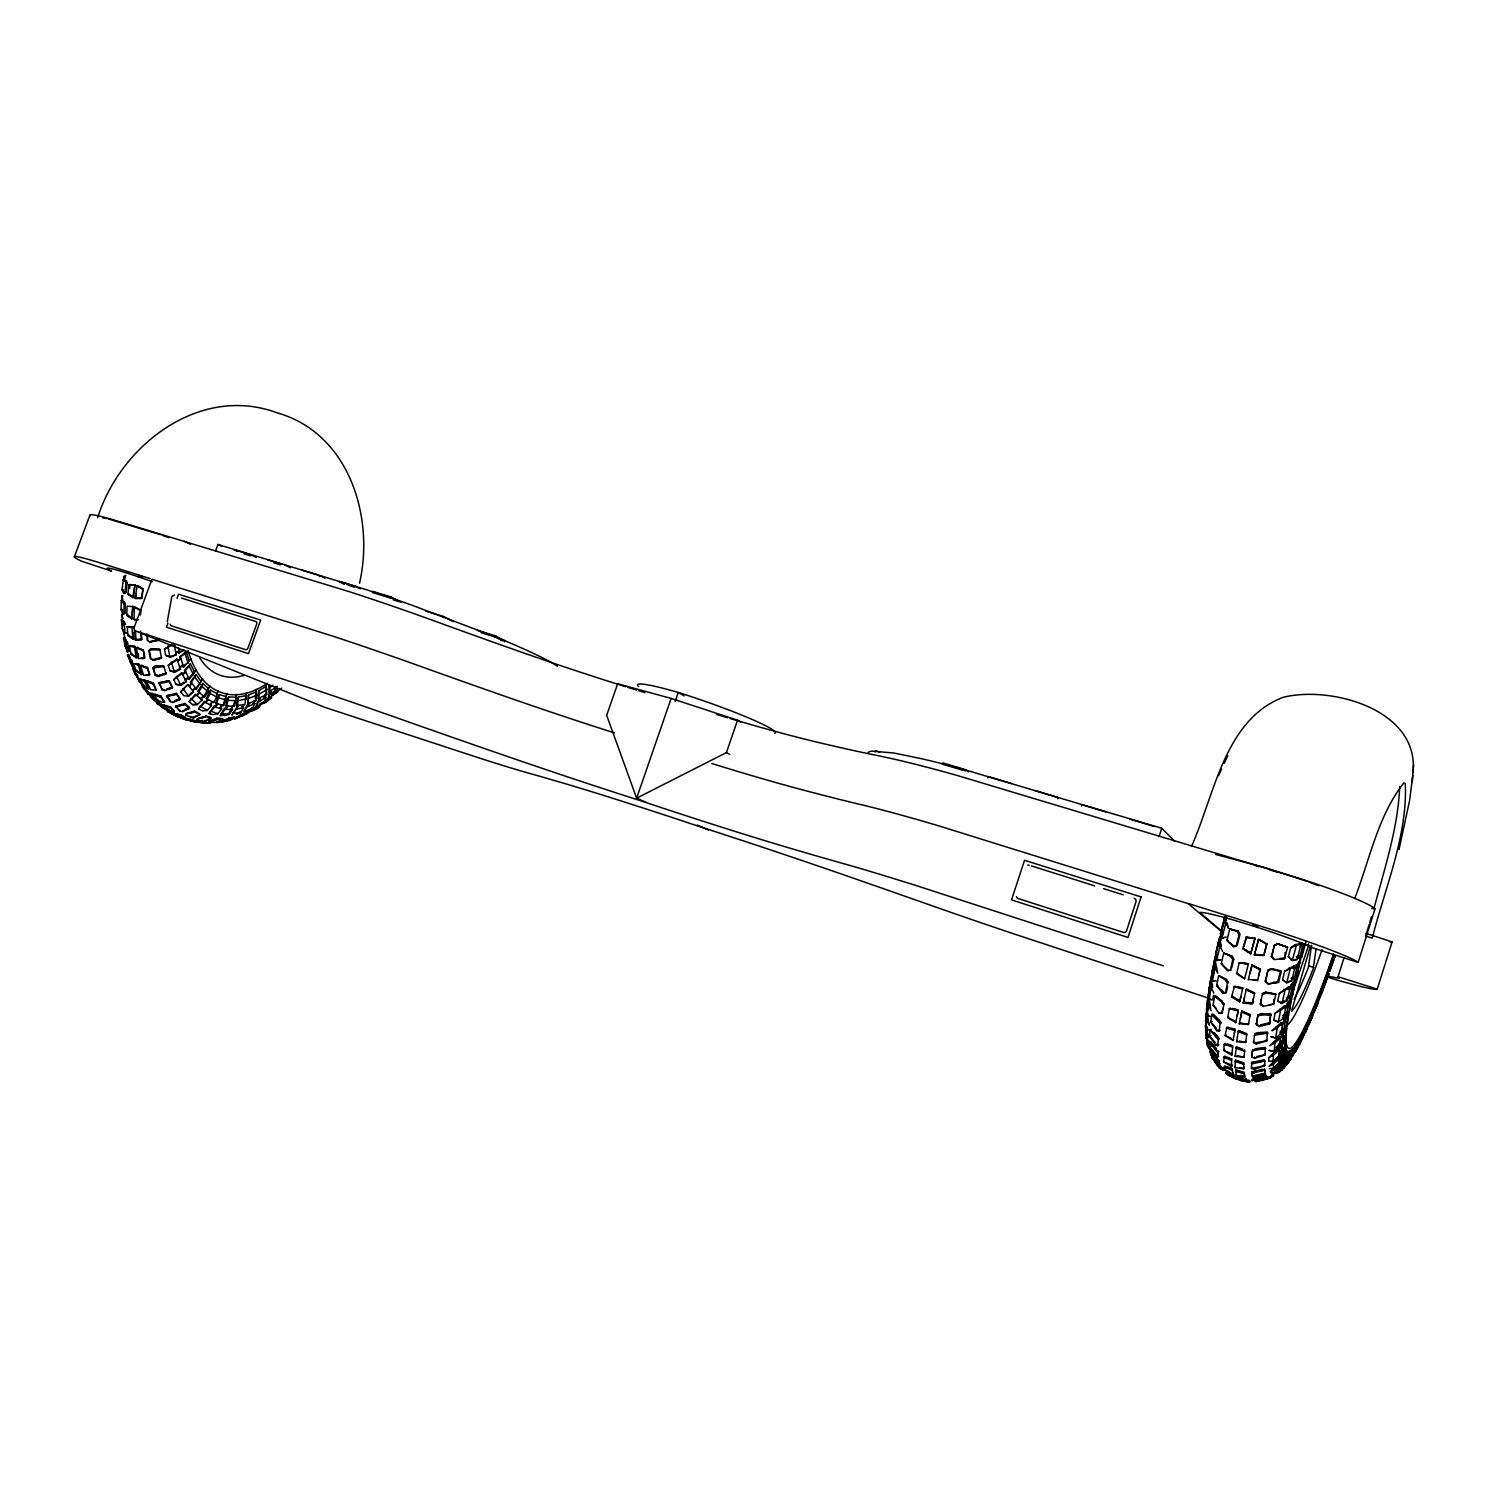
<?xml version="1.0" encoding="UTF-8"?>
<svg xmlns="http://www.w3.org/2000/svg" width="1488" height="1488" viewBox="0 0 1488 1488"><rect width="100%" height="100%" fill="white"/><g stroke="black" fill="none" stroke-linecap="round" stroke-linejoin="round"><path stroke-width="1.5" d="M1413.005 772.328C1419.496 709.571 1330.737 685.187 1282.916 697.388C1224.364 719.95 1214.431 795.355 1191.535 846.3M182.708 711.617L189.571 708.307L189.292 707.339L184.847 703.471L175.584 706.242L179.918 711.171L182.708 711.617L182.726 710.557M1251.613 1068.551L1251.52 1062.525L1264.13 1059.735L1264.837 1061L1264.744 1065.65L1254.533 1069.24L1251.613 1068.551L1251.501 1067.175L1254.533 1069.24L1254.217 1067.863L1264.744 1065.65L1264.056 1064.385M1251.985 1079.451L1251.966 1080.883L1253.9 1079.302M197.997 721.103L204.191 723.205L204.209 722.033L197.997 721.103L197.737 722.219L204.191 723.205L209.789 723.28L209.808 722.126M1253.38 998.82L1252.505 1003.675L1243.15 1003.079L1246.386 989.055L1254.644 992.849L1252.505 1003.675L1243.15 1003.079M121.774 599.906L121.867 595.832L123.095 595.963M122.537 600.334L121.272 600.315L124.285 601.673L125.271 603.923L125.085 613.13L122.834 614.06L123.95 613.298L124.136 604.072L121.272 600.315L121.105 609.503L122.834 614.06L124.043 613.949M131.762 618.915L132.86 606.286L131.762 618.915L126.871 615.362L127.057 606.118L132.023 606.602M138.198 619.678L134.032 619.659L134.311 607.327L141.044 610.061L140.393 615.065M1268.818 1057.559L1268.743 1061.167L1273.654 1061.279L1279.048 1055.829L1279.234 1049.561L1278.08 1048.631L1268.818 1057.559L1273.821 1055.048L1279.234 1049.561M216.597 703.675L219.257 694.654L226.269 696.589L226.176 699.974L223.609 705.572L215.723 703.229L219.257 694.654M1278.08 1048.631L1278.043 1049.747L1285.334 1035.369L1285.223 1045.729L1281.763 1052.146L1280.312 1051.663M1248.339 1080.548L1248.302 1081.999L1249.808 1081.925L1249.846 1080.474L1244.173 1079.711M255.285 698.449L256.215 689.242M1281.763 1052.146L1281.986 1045.878L1285.465 1039.442M1285.334 1035.369L1285.725 1051.904L1282.303 1058.619L1280.777 1057.522L1282.228 1058.005A6.157 5.766 15.8 0 0 1279.531 1061.874L1278.378 1060.907M1241.383 1012.007L1250.106 1015.616L1250.162 1014.556L1241.829 1011.059L1239.262 1023.8L1248.488 1024.451L1250.162 1014.556M1248.525 1023.409L1248.488 1024.451L1239.709 1022.833L1239.262 1023.8M1207.456 1004.735L1205.578 1021.493L1206.117 1028.394L1209.223 1030.328M1244.731 1075.285L1244.656 1076.717L1236.1 1075.433L1235.803 1069.984L1244.191 1072.216L1244.656 1076.717L1240.601 1075.396M185.721 715.17L185.795 714.054L194.928 712.045L199.857 714.668L193.496 717.979L185.721 715.17L186.818 713.403L194.593 711.041L199.522 713.682L199.857 714.668L193.421 716.881L193.496 717.979L190.743 716.677L190.687 717.793M1245.754 1041.247L1245.679 1042.437L1236.602 1041.674L1238.481 1030.496L1246.832 1033.676L1245.679 1042.437L1239.225 1041.042M248.477 694.97L248.18 703.619L255.862 700.588L256.866 695.231L256.159 691.976L248.477 694.97L248.18 703.619M1243.856 1067.38L1243.763 1068.756L1235.04 1067.677L1235.449 1060.2L1243.856 1062.748L1243.763 1068.756L1239.653 1067.566M1244.191 1055.978L1244.098 1057.28L1235.189 1056.368L1236.342 1046.957L1242.629 1049.114M1244.731 1049.84L1244.098 1057.28L1237.774 1055.699M255.973 694.803L256.159 691.976M1218.244 1039.573L1219.249 1038.661L1217.24 1035.983L1210.004 1029.938L1209.614 1036.113L1215.547 1045.004L1217.816 1045.729L1218.244 1039.573L1210.004 1029.938L1211.381 1029.436M173.054 702.503L180.383 699.304L176.309 693.334L166.619 695.733L170.283 701.797L173.054 702.503L173.129 701.499M1398.999 849.629L1409.601 800.563L1412.744 775.546M1231.729 1055.197L1232.864 1045.804L1224.196 1044.278L1223.75 1050.416L1231.729 1055.197L1232.213 1053.988L1223.75 1050.416L1224.605 1049.375M1412.205 782.521L1413.581 764.795M1323.185 984.089L1321.828 988.627L1323.167 989.148L1328.877 973.933L1327.705 971.776L1323.185 984.089L1324.376 986.228M1327.705 971.776L1326.292 976.426L1327.649 976.853L1328.877 973.933M1252.264 1051.849L1252.003 1057.243L1254.868 1058.247L1265.246 1054.787L1265.172 1047.422L1255.314 1048.761L1255.649 1050.063L1265.879 1048.631L1255.314 1048.761M1252.003 1057.243L1252.45 1049.803L1255.649 1050.063L1252.58 1051.105M258.224 698.56L258.633 690.785L266.259 686.284L266.743 694.468L258.224 698.56L260.512 698.17A4.613 3.236 57.1 0 0 259.823 701.108L257.591 701.257L256.699 706.335L264.306 701.797L266.054 697.388L265.199 696.737L264.101 697.388L264.938 698.058A4.613 3.236 57 0 1 265.627 695.119L264.101 697.388M259.135 698.988L258.633 690.785M259.6 697.742L258.968 700.457M197.365 721.122L197.253 722.275L192.529 721.513L192.901 720.415M264.715 694.822L265.831 694.152L266.259 686.284M191.915 720.936L192.026 719.764L185.758 718.611L185.386 719.727L191.915 720.936L185.758 718.611M210.608 690.116L206.33 698.467L207.204 698.914L210.254 693.445L210.608 690.116L217.081 693.743L216.746 697.054L213.714 702.485L212.765 702.169M1285.241 1027.873L1281.763 1033.844L1282.991 1035.964A6.305 5.227 12.2 0 0 1280.257 1039.368L1279.234 1036.969L1280.424 1037.88L1279.513 1046.138L1274.119 1051.16L1269.301 1050.454L1274.119 1051.16L1274.993 1042.921L1280.424 1037.88M1278.471 1044.018L1279.643 1044.929A6.287 5.208 12.4 0 1 1282.377 1041.526L1280.889 1041.042L1280.759 1042.251L1282.228 1042.735L1285.688 1036.783L1286.469 1024.693M1282.228 1042.735L1283.158 1034.476L1286.636 1028.506M125.922 575.372L123.802 576.581L122.016 589.62L123.671 593.452L124.955 592.503L126.071 582.998L125.141 580.766L123.132 580.134L124.397 580.264M129.623 588.448L130.07 584.635L134.98 584.821L133.492 597.544L127.894 594.214L129.01 584.691L130.07 584.635M132.655 597.674L134.98 584.821L129.01 584.691L134.162 584.951M134.943 598.399L137.287 585.547L143.053 588.746L141.899 598.288L134.943 598.399L141.899 598.288M136.282 594.028L135.78 598.269L141.36 598.492L143.053 588.746M1209.019 991.082L1206.787 1005.088L1208.237 1005.572M1210.395 1016.546L1207.084 1015.207L1207.717 998.783L1209.242 998.801L1210.693 1008.771M246.32 692.794L245.594 698.597L246.004 695.659L238.396 697.054L236.406 705.554L244.906 704.549L246.004 695.659M1208.293 999.229L1209.037 993.166M1294.132 999.155A108.14 12.722 -73 0 0 1308.398 967.386L1311.505 945.494M1311.616 945.419A40.269 4.65 -73 0 1 1310.128 947.075L1291.51 1011.319A108.233 12.499 -73 0 0 1313.16 968.911L1316.043 949.27M1221.109 1022.721L1211.716 1014.481L1210.786 1022.051L1216.719 1030.682L1219.118 1031.091L1220.104 1023.539L1211.716 1014.481L1213.092 1014.053L1219.156 1019.894L1221.109 1022.721L1220.104 1023.539M179.918 711.171L180.048 710.092M1233.106 1040.503L1234.966 1029.324L1226.986 1027.073L1225.126 1035.555L1233.106 1040.503L1233.589 1039.405M164.889 689.855L162.025 689.818L159.104 682.732L169.167 680.76L172.515 687.791L164.759 690.767L162.304 688.888L162.025 689.818M1234.408 1033.342L1234.966 1029.324L1226.131 1028.003L1234.482 1030.421M359.538 583.203C374.753 516.578 348.88 433.138 277.196 412.846C199.838 384.016 120.416 445.079 97.576 517.861M1317.029 1001.331L1321.753 987.92L1322.776 990.487L1316.843 1005.553L1315.522 1005.032L1315.931 1002.8L1316.806 1005.739L1314.983 1010.185L1313.625 1009.738L1313.011 1011.226L1314.369 1011.673A5.803 3.646 23 0 0 1313.086 1012.677M1321.456 989.966L1321.753 987.92M1253.621 1042.623L1254.607 1033.862L1257.583 1032.672L1267.348 1032.058L1266.902 1040.744L1256.411 1043.962L1253.621 1042.623L1253.491 1041.433L1256.411 1043.962L1256.077 1042.753L1266.902 1040.744L1266.176 1039.628M1281.168 1024.395L1281.447 1022.572L1282.637 1023.446L1281.019 1033.546L1275.662 1037.992L1271.012 1036.671L1275.662 1037.992L1277.262 1027.892L1282.675 1023.149L1288.534 1011.561L1287.101 1025.176L1283.716 1030.514L1282.228 1030.031L1282.47 1028.543L1283.958 1029.045A6.343 4.743 12.8 0 0 1281.261 1032.077L1280.071 1031.203M1283.716 1030.514L1285.353 1020.415L1288.757 1015.058M1287.883 1015.616L1288.534 1011.561M1208.758 991.919A6.212 4.073 11.3 0 0 1209 988.59L1210.451 989.074L1210.153 990.785L1208.702 990.301L1212.069 973.45L1211.083 979.309M1211.957 981.987L1210.432 981.894L1208.479 993.631L1209.186 999.248L1212.72 999.955L1213.483 995.398M1213.129 1005.088L1214.617 996.272L1215.994 995.956L1224.178 1003.898L1221.648 1013.402L1219.118 1013.309L1213.129 1005.088L1215.975 1008.139M1221.648 1013.402L1223.396 1008.306M167.288 621.742L171.827 596.521L174.505 594.977M1235.728 1022.628L1238.295 1009.887L1229.311 1008.752L1227.767 1017.587L1235.728 1022.628L1236.193 1021.661M1237.253 1015.783L1237.942 1011.859M180.606 714.668L180.401 715.802L185.368 718.406L185.572 717.272L180.606 714.668L176.402 713.738M208.041 691.846L208.618 688.665L202.796 683.42L197.848 691.343L204.563 697.016L208.041 691.846L202.219 686.6L202.796 683.42M1240.415 1018.908L1241.829 1011.059L1250.106 1015.616M1315.931 1002.8L1310.017 1018.387M248.663 702.634L244.162 710.613L244.925 711.413L252.607 708.362L254.857 703.694L254.039 703.006M1256.3 1023.856L1257.937 1015.021L1261.006 1013.7L1270.659 1013.886L1269.729 1023.763L1259.164 1026.571L1256.3 1023.856L1259.164 1026.571L1258.792 1025.492M1256.449 1024.916L1257.937 1015.021L1271.422 1014.909L1261.006 1013.7L1261.378 1014.779L1258.104 1016.081M1260.987 1025.139L1269.729 1023.763L1270.659 1013.886M1273.802 1020.061L1275.123 1013.198L1284.683 1005.683L1285.892 1006.483L1283.586 1018.276L1278.322 1021.996L1273.802 1020.061L1278.322 1021.996L1280.61 1010.222L1285.892 1006.483M1284.256 1007.804L1284.683 1005.683M1285.744 1006.762L1291.528 996.235L1289.482 1011.096L1286.209 1015.69L1284.721 1015.207L1285.055 1013.477L1286.543 1013.979A6.38 4.166 13.5 0 0 1283.921 1016.546M1286.209 1015.69L1288.534 1003.916L1291.807 999.322M1289.203 1007.99L1289.966 1004.065M1290.747 1000.159L1291.528 996.235M1211.92 974.119A6.25 3.404 12.6 0 0 1212.05 971.311L1213.501 971.794L1213.129 973.71L1211.66 973.226L1215.547 955.873L1211.53 976.035L1212.404 980.815L1213.892 980.852M1214.971 964.075L1215.808 960.485L1214.301 960.113M1225.405 992.998L1227.451 983.084L1225.461 979.997L1218.653 975.644L1216.645 985.54L1222.727 993.203L1226.354 992.477L1227.6 986.525M235.718 698.225L236.555 694.282M1239.597 1001.926L1242.815 987.883L1234.501 986.284L1231.618 996.848L1239.597 1001.926L1240.955 996.718M1244.507 997.871L1243.577 1002.298L1252.524 1002.782M1308.975 1024.507L1311.058 1019.429L1310.333 1016.118L1304.325 1031.165L1305.683 1031.835A5.859 4.185 24.9 0 0 1303.823 1034.699L1302.651 1033.9M1309.738 1018.852L1310.333 1016.118M1261.136 999.583L1260.466 1004.474L1263.089 1006.409L1273.654 1004.14L1275.848 994.189L1265.581 992.217L1262.419 993.612L1260.466 1004.474M1273.747 999.248L1273.654 1004.14L1269.264 1004.679M1277.69 1000.922L1279.401 993.221L1288.868 986.637L1290.096 987.381L1287.139 1000.587L1282.024 1003.489L1277.69 1000.922L1282.024 1003.489L1284.981 990.264L1290.096 987.381M1288.868 986.637L1288.329 988.999L1295.341 978.992L1292.774 994.802L1289.668 998.541L1288.162 998.039L1288.589 996.123L1290.115 996.607A6.417 3.478 14.3 0 0 1287.566 998.653L1286.339 997.909M1289.668 998.541L1292.644 985.335L1295.75 981.615M1294.355 983.401L1292.774 994.802M1217.054 954.719L1215.584 954.236L1218.877 940.025L1219.918 936.77L1222.448 935.673L1219.788 942.964L1218.281 942.574A6.305 2.623 13.8 0 1 1218.3 944.768L1219.807 944.973L1220.402 942.425L1218.895 942.202L1215.584 956.449L1216.682 960.299L1218.151 960.43L1220.681 959.76L1216.682 960.299L1219.993 946.015L1218.895 942.202M1219.918 936.77L1215.584 954.236M1230.278 970.288L1232.827 959.5L1230.874 956.431L1223.75 953.064L1221.257 963.796L1227.488 970.79L1231.208 969.934M1231.729 967.777L1233.757 959.146L1231.952 956.152L1223.75 953.064L1231.952 956.152L1230.874 956.431L1233.757 959.146L1232.827 959.5M1301.349 1035.034L1298.261 1043.739L1299.601 1044.353L1305.664 1031.277L1305.05 1027.65L1301.349 1035.034L1301.963 1038.68L1299.601 1044.353M1305.05 1027.65L1302.725 1034.532M1244.619 978.806L1248.432 963.796L1239.188 962.941L1236.64 973.747L1244.619 978.806L1237.402 973.301M1248.19 979.96L1252.022 964.949L1260.243 969.004L1257.658 980.536L1248.581 979.364M1250.05 973.189L1252.022 964.949L1260.262 969.711L1251.65 965.526M228.594 696.961L225.823 705.591L226.697 706.037L234.081 706.242L236.127 700.625L235.96 697.221L228.594 696.961L226.697 706.037M1258.662 975.496L1260.243 969.004M1265.339 980.945L1267.962 970.12L1271.18 968.707L1280.461 970.697L1281.28 971.459L1278.62 982.285L1268.111 983.921L1265.339 980.945L1268.111 983.921L1278.62 982.285L1273.747 982.173M1265.581 981.689L1267.962 970.12L1271.626 969.469L1281.28 971.459L1271.18 968.707L1268.204 970.846M1277.801 981.503L1279.922 972.854M1282.582 979.643L1284.628 971.273L1293.946 965.824L1295.192 966.493L1291.64 980.871L1286.729 982.824L1282.582 979.643L1286.729 982.824L1290.282 968.428L1295.192 966.493M1293.295 968.409L1296.959 967.628A6.473 2.678 14.9 0 0 1294.56 969.079L1293.295 968.409L1293.946 965.824M1290.914 978.1L1292.161 978.769A6.454 2.697 15 0 1 1294.56 977.3L1293.053 976.816L1292.533 978.918L1294.039 979.402L1296.922 976.649L1299.954 960.244L1295.509 967.07M1294.039 979.402L1297.61 965.042L1300.475 962.327M1298.429 966.363L1299.954 960.244M1291.491 1055.829L1288.124 1061.632L1298.094 1047.161L1300.698 1041.023L1300.214 1037.136L1290.561 1058.917L1289.222 1058.284L1291.361 1053.392M1299.377 1040.41L1300.214 1037.136M1220.42 933.739L1225.052 916.534L1220.42 933.739L1221.908 934.204L1222.466 932.009L1220.978 931.544A6.305 1.823 14.9 0 1 1221.146 933.106L1222.634 933.385L1222.076 935.599L1220.588 935.301L1224.457 920.254L1225.945 920.551M1225.089 921.835L1223.601 921.425A6.324 1.786 14.9 0 1 1223.768 922.951L1225.256 923.248L1226.558 916.943M1236.23 945.791L1233.31 946.554L1236.23 945.791L1239.188 934.371L1237.253 931.358L1229.813 929.014L1226.875 940.379L1233.31 946.554L1237.105 945.624L1240.081 934.222L1238.295 931.265L1229.813 929.014L1238.295 931.265L1237.253 931.358L1239.188 934.371M1243.931 946.666L1246.405 937.142L1255.035 938.147L1250.701 953.808L1242.703 948.823L1246.405 937.142M1250.701 953.808L1255.035 938.147L1245.698 937.384L1254.7 938.519M194.705 687.902L195.653 688.219A4.892 3.683 -33.4 0 0 192.882 690.99L194.705 687.902L196.379 689.204L201.047 681.43L196.025 674.622L190.464 681.969L192.231 683.624A4.91 3.683 -33.3 0 0 189.46 686.414L191.375 683.197M1254.31 954.943L1258.643 939.281L1266.865 944.062L1263.851 955.538L1254.31 954.943L1258.643 939.281L1266.865 944.062L1258.309 939.672M1264.261 953.138L1266.79 943.578M170.19 706.744L174.394 711.692L170.19 706.744L163.866 705.089L163.327 706.13L169.334 711.264L174.394 711.692L171.38 710.725M196.379 689.204L191.32 682.415L196.025 674.622M1271.701 957.082L1274.453 945.066L1277.708 943.69L1287.604 947.224L1284.553 958.681L1274.137 959.555L1271.422 956.524L1274.453 945.066L1278.192 944.266L1287.604 947.224L1277.708 943.69L1274.732 945.605M1280.201 958.793L1284.553 958.681L1285.204 952.339M1288.366 956.728L1290.728 947.856L1295.23 944.62L1299.787 943.727L1301.07 944.322L1296.997 959.518L1292.328 960.467L1288.366 956.728L1292.328 960.467L1296.401 945.233L1301.07 944.322M1298.317 956.003L1296.308 956.71L1297.592 957.305A6.491 1.86 15.7 0 1 1299.842 956.468L1298.317 956.003L1297.722 958.216L1301.851 957.007L1305.925 941.867M1300.363 946.201L1301.851 943.001L1303.321 943.522L1299.247 958.7M1208.702 990.301L1210.116 985.168M1211.399 982.508L1211.809 981.038L1210.302 980.685A6.231 4.073 11.3 0 1 1210.079 983.996L1211.604 984.089M1210.451 989.074L1210.283 991.994M238.396 697.054L237.336 706.893L231.942 715.096L235.978 709.237L243.586 707.767L241.688 707.284L242.47 707.99A4.65 3.739 77.7 0 1 243.79 704.773L241.688 707.284M1292.068 1051.756L1295.899 1044.39L1296.271 1048.482L1290.561 1058.917M1294.951 1047.85L1295.899 1044.39M1373.926 908.684C1384.51 868.546 1398.013 828.239 1399.724 786.482M1213.501 971.794L1213.427 974.268M1285.744 1061.539L1287.083 1062.19L1289.445 1060.181L1292.477 1053.43L1292.198 1049.189L1289.854 1051.142L1286.506 1059.847M1211.66 973.226L1212.906 968.967M153.227 659.575C171.566 654.05 154.864 662.234 150.474 658.831L148.874 650.795L151.106 648.861L159.83 649.345L161.522 658.031L153.022 660.263L150.827 658.142L149.246 650.107L159.83 649.345M223.553 703.34L227.106 693.613M1369.834 922.374L1371.583 916.515M1369.239 924.346L1365.612 936.064L1372.271 938.128C1385.012 887.555 1407.778 835.772 1405.267 783.302L1403.798 782.967C1377.907 815.759 1369.592 859.971 1354.694 898.566M1229.46 1074.094L1228.679 1075.303L1236.212 1079.135L1236.64 1077.758M1236.212 1079.135L1238.295 1079.042L1238.723 1077.665M1242.052 1079.674L1248.302 1081.999L1239.56 1080.269L1239.988 1078.893M1287.436 1051.328L1283.065 1061.93L1286.209 1062.599L1289.408 1055.717L1289.185 1051.402L1287.436 1051.328L1287.641 1055.643L1284.423 1062.581M1288.069 1055.066L1289.185 1051.402M270.035 693.259L270.909 693.892A4.594 2.902 49.5 0 1 271.3 691.176L270.388 690.748L268.696 694.319L268.324 699.007L269.588 694.952L276.991 689.018L276.098 688.386L275.02 689.26L275.912 689.893A4.594 2.902 49.4 0 1 276.284 687.177L275.373 686.879M1222.076 931.618L1199.756 912.404A62.887 4.204 18 0 1 1251.668 925.573A62.887 4.204 18 0 1 1313.272 948.042L1358.172 962.401L1374.986 908.852L1374.001 907.922A86.044 7.756 17.5 0 0 1285.372 874.088L956.133 775.155A225.358 19.084 18.2 0 0 878.72 755.83A830.062 91.177 20.3 0 1 820.055 742.865A319.864 31.043 19.3 0 1 729.604 718.351M1327.724 977.244A77.153 4.576 18 0 0 1377.163 989.315L1392.117 941.885L1365.984 933.385M275.02 689.26L275.392 688.126M276.991 689.018L275.708 693.073L271.895 695.305L274.852 692.348L276.098 688.386M1326.05 975.458A56.228 3.311 18 0 0 1339.349 978.23L1338.047 976.723L1344.092 957.509M1159.059 836.628L1161.756 828.277L964.224 769.594A198.257 17.633 18.2 0 0 922.281 758.88L894.065 753.04L871.987 751.124A175.491 15.717 18.2 0 0 868.192 752.686M1282.358 1061.614L1283.791 1062.097L1287.139 1055.215L1285.837 1048.761L1281.28 1059.344L1282.842 1060.367A6.138 5.878 24.8 0 0 1280.201 1064.348L1278.843 1063.009L1270.138 1071.713L1274.751 1069.891L1279.996 1063.976L1278.843 1063.009M225.302 699.527L226.269 696.589M1057.726 798.851L1058.154 797.587L1034.681 790.519M1081.404 805.975L1081.832 804.71L1105.714 811.89M194.351 721.029L197.253 722.275L183.191 718.964L183.563 717.867L191.115 719.95M190.352 720.769L190.724 719.671M1234.966 1078.447L1233.961 1075.061L1234.966 1078.447L1226.949 1074.355L1225.833 1072.848L1226.633 1071.639M1236.881 1077.61L1237.328 1076.215L1246.684 1081.088L1238.314 1079.581L1236.881 1077.61L1245.642 1079.618L1245.716 1078.149L1246.684 1081.088L1242.722 1079.656M1238.314 1079.581L1238.779 1078.205M965.098 770.97L965.507 769.724L942.853 762.898L942.443 764.144L963.034 770.338M987.958 777.852L988.367 776.587L1011.431 783.525M875.093 751.905L875.483 750.733L879.743 752.017M1290.896 997.499L1308.622 945.364A40.269 4.65 -73 0 1 1308.584 943.894M671.125 698.43L636.622 798.182L726.423 752.593L737.527 720.192L671.125 698.43L617.669 683.755L606.676 715.319L636.622 798.182L645.997 802.33M675.124 701.499L678.249 692.441A80.352 6.901 19 0 1 774.43 733.435M1329.156 967.684L1333.676 954.664L1335.015 956.356L1329.565 971.459L1328.245 970.976L1329.156 967.684L1330.495 969.376M1329.249 970.195L1331.518 963.629M1332.262 961.453L1332.932 959.555M1329.565 971.459L1335.015 956.356M1224.922 1065.65L1224.717 1069.909L1232.715 1074.262L1232.399 1068.812L1226.782 1066.45M1232.715 1074.262L1233.18 1072.922M1236.1 1075.433L1236.565 1074.076M186.391 681.634L185.163 679.811L187.804 677.635L189.367 679.16L194.556 672.167L190.445 663.89L184.382 670.493L185.963 672.39A4.966 3.422 -24.1 0 0 182.987 674.864L181.629 672.762L173.705 679.625L176.142 684.424L180.997 685.317L186.391 681.634L181.629 672.762M502.498 640.882L495.169 636.938L495.56 635.86L477.425 630.373M504.339 641.867L504.711 640.789L495.56 635.86M164.591 702.169L161.039 696.105L154.733 694.208L154.101 695.175L160.685 697.128L164.591 702.169L159.328 701.908L152.501 693.445L147.572 692.683L148.428 691.846L152.371 696.886L151.516 697.742L147.572 692.683L151.869 694.412L157.114 701.146L157.747 700.178M443.201 617.594L443.591 616.497L425.531 611.066M161.039 696.105L160.685 697.128L154.733 694.208M189.367 679.16L185.219 670.902L190.445 663.89M390.879 596.874L390.47 597.971L372.484 592.559L372.893 591.461L390.879 596.874L401.109 602.231M339.543 581.436L355.037 586.086L354.646 587.183L348.006 585.193M319.343 576.563L319.753 575.484L325.109 578.218M225.637 708.641L226.399 709.348A4.687 3.906 -88.3 0 1 228.036 706.075L224.316 708.604L220.261 715.635L229.189 714.426L232.444 709.516L231.7 708.79M231.551 707.377L233.002 706.205A4.669 3.887 -88.4 0 0 231.365 709.478L230.621 708.772M235.253 700.178L233.151 705.926L234.081 706.242M237.578 551.49L233.821 549.63L250.747 554.726L250.356 555.787L244.013 553.871M1323.167 989.148L1327.649 976.853M167.958 623.044L166.451 627.155L248.477 653.623L260.698 620.05L178.56 594.233L177.035 598.343M215.593 550.858L217.936 544.459L366.773 589.843A173.947 13.745 19.6 0 1 411.544 605.039L498.889 638.222A154.696 12.332 19.6 0 1 557.628 666.364M133.939 628.103L151.962 579.26L332.996 636.213A198.016 11.048 19.4 0 1 421.402 666.68A864.491 77.209 19.5 0 0 503.818 695.9A315.94 22.264 19.4 0 0 614.432 732.896M74.4 556.735L89.875 515.22M1223.62 1061.911L1231.618 1066.505L1232.101 1065.203L1223.62 1061.911L1224.382 1056.145L1230.111 1058.303M1235.04 1067.677L1235.524 1066.375M1231.525 1060.33L1232.008 1059.028L1223.527 1057.28L1231.525 1060.33L1231.618 1066.505M216.69 694.673L218.178 690.804M1316.136 1005.553L1318.368 999.806M1319.112 997.909L1319.744 996.235L1318.554 995.546M266.054 697.388L258.447 701.927L255.824 706.521M149.897 642.091L158.584 639.821L149.897 642.091L147.479 640.417L146.959 633.869M1235.189 1056.368L1235.672 1055.159M155.366 675.403L153.264 667.405L154.957 666.215L163.624 666.01L166.172 673.952L158.007 676.594L155.366 675.403L152.929 668.224L163.624 666.01M1321.251 994.189L1322.776 990.487M1303.637 1032.858L1304.957 1033.435L1307.059 1028.357L1306.297 1025.027M1316.843 1005.553L1318.368 1001.87L1317.326 999.304M1309.068 1022.888L1312.695 1014.146M1316.806 1005.739L1310.742 1020.415L1312.546 1015.988L1311.672 1013.03M172.087 712.51L171.622 713.589L167.456 711.376L178.3 717.086L178.746 715.988L167.456 711.376L168.144 710.408M180.494 717.83L180.941 716.751L185.368 718.406L180.494 717.83L173.836 714.352L174.301 713.254L180.401 715.802L173.836 714.352M1295.527 1049.152L1296.215 1047.533L1297.61 1047.998A5.933 5.078 29.8 0 0 1295.434 1051.495M1300.698 1041.023L1294.765 1052.909L1293.425 1052.295L1293.035 1048.277M1236.602 1041.674L1237.067 1040.558M1291.621 1055.085L1289.557 1058.359L1290.691 1059.289A5.989 5.413 33.2 0 1 1293.016 1055.55M1294.225 1049.505L1292.03 1054.508L1293.444 1054.973M1286.878 1061.781L1287.678 1059.995L1289.092 1060.479A6.045 5.654 36.3 0 0 1286.655 1064.366M1287.083 1062.19L1290.133 1055.383L1292.477 1053.43M1304.957 1033.435L1311.058 1019.429M1307.599 1024.06L1307.022 1025.362L1308.38 1025.809A5.84 4.185 24.8 0 0 1307.189 1026.757M1303.097 1036.299L1307.115 1027.371M215.202 706.558L215.909 707.284A4.743 3.98 -72.8 0 1 217.862 704.01L213.937 706.223L209.083 713.57L213.175 714.631L217.936 713.701L221.675 708.809L219.926 707.823L221.656 704.977L223.609 705.572M180.532 669.172L179.471 667.201L182.261 665.359L183.675 667.07L189.292 660.988L186.205 651.409L179.713 657.082L181.127 659.221A5.022 3.106 -16.2 0 0 177.965 661.323L176.793 659.035L168.237 665.322L170.097 670.883L174.84 672.278L180.532 669.172L176.793 659.035M1218.505 775.639L1221.611 768.924M1224.289 763.251L1227.805 755.625M156.166 690.004L153.376 682.918L147.107 680.76L146.401 681.634L150.716 689.855L156.166 690.004L152.948 683.848L147.107 680.76M153.376 682.918L152.948 683.848L146.401 681.634M179.713 657.082L185.107 653.79L186.205 651.409M1281.019 1065.594L1282.172 1066.561A6.101 5.84 35.2 0 1 1284.739 1062.581L1283.381 1061.93L1275.737 1071.379L1276.76 1072.495L1278.583 1072.457L1283.642 1066.561L1282.247 1065.594L1283.679 1063.92M254.857 703.694L247.175 706.726L243.865 712.008M1281.484 1059.716L1279.048 1063.381M1283.791 1062.097L1282.637 1059.995L1286.004 1053.076L1285.837 1048.761M209.957 685.819L203.614 696.7L204.563 697.016M1296.271 1048.482L1293.407 1052.388L1300.754 1041.228M1301.963 1038.68L1305.664 1031.277M1280.536 1054.527L1281.912 1055.178A6.194 5.785 15.5 0 0 1279.196 1059.047L1278.043 1058.08L1283.884 1047.013M1282.303 1058.619L1281.819 1054.415L1285.26 1047.664M167.121 710.52L161.113 705.386L161.653 704.345L167.679 709.478L167.121 710.52L156.891 703.396L157.654 702.485L162.192 706.335L161.411 707.265L167.679 709.478M169.334 711.264L169.874 710.241M1279.42 1052.444L1280.331 1050.751M210.775 704.94L211.463 705.647L207.241 710.408L202.405 710.929L198.592 708.883L204.265 701.387L206.125 702.727A4.799 3.962 -57.6 0 1 208.376 699.565L205.437 702.02M211.017 703.08L212.765 701.964A4.78 3.962 -57.6 0 0 210.515 705.126L209.827 704.419M243.586 707.767L240.833 712.622L236.369 714.221L240.126 711.803L240.833 712.622L232.5 713.273M1279.978 1042.623L1280.889 1041.042M1281.596 1035.332L1279.085 1038.457M147.405 667.387L149.377 675.366L143.704 675.292L140.43 665.75L147.405 667.387L149.86 674.566L146.103 674.827M200.527 682.248L202.61 678.751M200.527 698.579L201.196 699.248A4.836 3.85 -44.4 0 1 203.707 696.254L200.527 698.579L202.052 700.011L197.383 704.512L192.491 704.605L189.069 701.592L195.523 694.133L197.234 695.752A4.855 3.869 -44.4 0 1 199.764 692.738L196.583 695.063M1281.577 1029.956L1282.47 1028.543M159.328 701.908L159.96 700.941M151.869 694.412L152.501 693.445M232.444 709.516L225.06 709.311L220.261 715.635M224.576 715.728L228.538 713.608L230.64 710.39M1227.767 1073.146L1226.949 1074.355L1235.412 1077.07M202.219 686.6L198.704 691.79L197.848 691.343M147.479 640.417L147.517 635.506M1225.535 1068.737L1224.717 1069.909L1228.939 1071.416M180.699 691.79L187.916 684.536L180.699 691.79L183.675 695.714L188.567 696.124L193.626 691.976L187.916 684.536M178.3 717.086L172.459 713.998L173.147 713.031M1285.055 1013.477L1282.712 1015.746M1284.721 1015.207L1286.953 1012.063M1282.507 1067.175L1283.53 1068.235L1288.236 1062.674L1291.119 1058.712L1289.557 1058.359M1288.924 1059.456L1287.083 1061.744L1288.236 1062.674M1283.53 1068.235L1291.119 1058.712M1289.222 1058.284L1291.082 1058.21A6.008 5.431 33.4 0 0 1288.757 1061.948L1287.604 1061.018M188.418 678.844L196.323 669.693M1272.017 1074.392L1275.904 1073.015L1278.118 1069.984M221.675 708.809L214.644 706.949L209.083 713.57M143.276 649.828L144.355 658.552L138.496 658.514L136.338 647.801L143.276 649.828L144.875 657.863L140.988 658.124M192.752 674.436L194.556 672.167M134.441 669.154L133.288 669.544L143.034 685.577L148.484 689.093L149.172 688.219L144.857 679.997L139.779 679.402L140.69 678.658M148.484 689.093L144.15 680.872L144.857 679.997M196.769 687.251L199.411 683.978M1225.052 1043.237L1224.196 1044.278L1232.38 1047.013M1287.771 997.109L1288.589 996.123M1285.855 1063.12L1286.99 1064.069L1282.117 1069.835L1275.551 1072.811L1281.075 1067.975M1283.902 1064.776L1286.171 1061.186L1287.511 1061.837A6.064 5.673 36.4 0 0 1285.055 1065.724L1283.474 1065.148L1284.628 1066.096L1286.99 1064.069M1284.628 1066.096L1279.717 1071.899L1278.694 1070.802M1222.876 1070.318L1225.405 1069.221L1222.876 1070.318L1220.42 1068.477L1221.499 1067.51L1223.787 1069.24L1220.42 1068.477M1293.277 1053.039L1292.03 1054.49L1293.184 1055.401A5.971 5.096 29.9 0 1 1295.36 1051.886L1294.039 1051.253M1283.642 1066.561L1281.856 1066.561L1276.76 1072.495L1272.37 1073.871L1278.583 1072.457L1277.56 1071.341M1221.164 1069.37L1220.011 1067.845L1220.96 1066.766L1211.883 1057.391L1213.204 1056.759L1218.746 1064.776L1217.63 1065.724L1211.883 1057.391L1219.193 1067.77L1221.164 1069.37L1222.113 1068.31L1219.193 1067.77M1279.847 1064.776L1281.317 1063.12M1279.996 1063.976L1281.168 1066.059L1275.941 1071.937L1270.864 1072.885M211.463 705.647L204.953 702.094L198.592 708.883M1225.982 1034.625L1225.126 1035.555L1231.469 1038.438M188.678 661.583L191.227 658.793M1270.194 1065.166L1277.95 1057.336L1279.103 1058.303L1279.606 1062.488L1274.286 1068.217L1269.264 1068.663M1279.103 1058.303L1273.747 1064.069L1268.948 1066.264M1218.895 1064.98L1219.211 1060.814L1210.116 1051.532L1211.474 1050.919L1217.072 1058.563L1215.938 1059.493L1210.116 1051.532L1210.823 1054.676L1218.895 1064.98L1219.862 1063.92L1210.823 1054.676L1212.162 1054.062M281.734 688.088L272.769 694.97L272.118 694.096L277.772 692.125L276.991 691.306L273.736 693.166M185.126 671.962L182.373 674.25M1217.63 1052.425L1218.635 1051.421L1215.417 1049.821L1209.484 1042.344L1210.841 1041.786L1216.552 1048.947L1215.417 1049.821L1217.63 1052.425L1217.761 1057.075L1215.584 1056.034L1209.632 1047.031L1209.484 1042.344L1216.552 1048.947M1217.761 1057.075L1218.635 1051.421M141.453 674.548L138.923 664.243L133.66 663.778L136.152 670.939L141.453 674.548L138.161 664.987L133.66 663.778L138.923 664.243L138.161 664.987M141.304 632.753L141.844 639.319L135.241 639.84L134.273 628.196M202.052 700.011L196.193 694.803L189.069 701.592M150.158 694.208L151.553 697.909L158.937 702.913L157.598 703.061L155.812 699.658M174.17 644.118L176.198 654.813L170.302 657.268L165.689 655.371L164.48 649.14L171.659 644.378M1228.586 1016.806L1227.767 1017.587L1234.501 1020.861M1230.148 1007.971L1229.311 1008.752L1237.849 1010.836M1392.117 941.885L1391.95 942.053A77.004 6.138 17.6 0 1 1390.145 942.276M1273.951 1041.879L1274.993 1042.921L1269.803 1045.673L1279.234 1036.969M1275.7 1047.664L1278.341 1045.227L1279.513 1046.138M1217.816 1045.729L1218.821 1044.818L1215.547 1045.004L1216.682 1044.204M1276.202 1026.906L1271.924 1030.812L1277.262 1027.892L1276.202 1026.906L1281.447 1022.572M1223.675 1067.491L1222.597 1068.44L1224.494 1070.3M1338.047 976.723L1377.311 989.204M1265.6 1078.391L1271.738 1077.2L1271.012 1075.898L1272.872 1074.317L1273.579 1075.619L1261.861 1080.604L1261.489 1079.191M1275.551 1072.811L1282.117 1069.835L1281.094 1068.737M143.945 684.815L143.034 685.577L149.172 688.219M173.705 679.625L182.224 673.394M182.726 666.754L185.814 664.225M191.338 692.664L188.567 696.124L182.95 688.591M1217.947 1062.711L1216.831 1063.641L1219.862 1063.92M180.271 658.812L177.37 660.746M141.769 681.69L143.536 686.507L142.513 687.177L145.322 688.535L140.672 682.155L142.513 687.177L144.373 689.297L145.322 688.535L149.265 693.594L148.335 694.357L145.415 688.888M1219.118 1031.091L1220.123 1030.273M270.835 696.868L271.579 697.742L266.036 702.187L259.991 704.642M261.776 703.285L275.708 693.073L274.852 692.348M277.382 686.321L269.049 691.808L270.388 690.748M269.96 692.236L269.96 687.53L272.918 685.168M152.483 697.165L151.553 697.909L154.417 699.044L150.474 693.966M158.528 702.317L158.081 703.731L153.543 699.862M136.245 657.77L134.869 646.443L129.437 646.108L131.074 654.143L136.245 657.77L134.869 646.443L129.437 646.108L134.069 647.057M138.496 658.514L138.44 653.623M168.237 665.322L177.388 659.612M126.145 632.772L124.062 633.628L126.145 632.772L124.062 633.628L122.165 628.457L121.402 619.771L124.267 621.779L125.401 624.067L124.285 624.365L121.402 619.771L125.401 624.067M164.48 649.14L172.199 644.918M176.142 684.424L180.513 684.61L184.028 682.211M139.946 682.36L136.691 676.203L137.677 675.533L134.98 673.971L133.288 669.544L139.946 682.36L140.932 681.69L139.333 682.192L140.411 681.597L136.543 675.701L137.696 675.31M137.119 670.307L136.152 670.939L142.216 673.785M158.825 683.643L169.353 681.616L172.515 687.791L166.786 689.335M166.396 696.756L176.533 694.245L180.383 699.304L174.952 700.941M152.929 668.224L154.957 666.215L163.773 666.773M176.979 652.042L178.225 651.26L178.504 652.823L183.359 649.735M178.504 652.823L184.196 650.126M175.435 707.302L185.126 704.438L189.571 708.307L184.438 709.999M148.874 650.795L151.106 648.861L159.96 649.996M1216.719 1030.682L1217.872 1029.975M253.22 709.162L253.89 710.092L247.492 712.25L258.931 705.74L259.6 706.67C257.48 710.52 244.683 711.971 247.975 713.273L246.971 711.859M247.343 712.882L251.137 710.613M259.619 693.892L267.245 689.39M132.823 626.987L127.205 626.746L132.823 626.987L127.205 626.746L127.931 635.488L132.971 639.096L133.306 632.809M135.241 639.84L141.844 639.319M220.484 718.258L216.783 718.183L208.971 721.364L209.083 722.498L217.434 722.35L222.809 719.299L222.344 718.295M1280.926 1002.67L1284.256 1000.792M136.059 673.376L134.98 673.971L136.691 676.203M197.011 720.248L197.904 718.63L205.716 716.974L197.011 719.095L197.011 720.248L205.139 721.568L211.017 718.332L210.626 717.328L205.307 715.97L211.017 718.332L206.999 719.746M170.097 670.883L174.394 671.627L179.936 668.596M1227.451 983.084L1228.418 982.564L1226.577 979.569L1218.653 975.644L1226.577 979.569L1225.461 979.997L1228.418 982.564M1275.123 1013.198L1280.61 1010.222L1279.531 1009.31M133.157 667.982L134.199 667.405L131.725 660.244L127.503 654.739L128.712 654.422L130.256 658.012L129.121 658.496L127.503 654.739L133.157 667.982L129.121 658.496L131.725 660.244L130.665 660.821M1279.401 993.221L1284.981 990.264L1283.865 989.446M260.251 703.88L264.306 701.797M132.079 653.623L131.074 654.143L137.045 657.157M259.6 706.67L255.583 708.697L255.099 707.693M234.49 718.723L240.963 714.686L246.729 712.38L247.324 713.347L234.49 718.723L234.193 717.625L235.178 718.871L247.324 713.347L242.488 714.724L242.879 715.784L239.977 715.319M1284.628 971.273L1290.282 968.428L1289.129 967.721M1220.253 1012.733L1219.118 1013.309L1222.634 1012.714M184.363 709.757L189.292 707.339M231.514 718.723L234.992 717.607L222.437 721.903L222.121 720.787L234.453 716.621L234.992 717.607L230.082 720.378L216.988 722.647L216.895 721.494M1290.728 947.856L1296.401 945.233L1295.23 944.62M174.896 700.718L180.16 698.393M248.347 710.241L252.607 708.362L251.844 707.563M267.952 699.304L271.579 697.742M1210.99 1046.473L1209.632 1047.031L1216.738 1055.159L1215.584 1056.034L1218.746 1056.071M165.689 655.371L169.855 656.673L176.198 654.813M129.214 650.981L127.298 651.763L129.214 650.981L127.577 642.965L124.75 637.813L123.523 638.036L125.159 646.034L127.298 651.763L128.47 651.372M1262.624 994.523L1265.972 993.147L1275.848 994.189L1265.581 992.217L1265.972 993.147L1262.419 993.612M126.48 643.411L127.577 642.965L123.523 638.036L126.294 640.696L125.122 641.068L128.135 651.428M1285.595 982.117L1291.64 980.871M249.184 698.244L256.866 695.231M166.749 689.13L172.329 686.935M1254.737 1035.071L1268.074 1033.174L1257.583 1032.672L1257.918 1033.862L1254.607 1033.862M134.032 619.659L138.477 619.585M1210.99 1035.611L1209.614 1036.113L1215.268 1042.586M197.904 718.63L203.465 716.639M128.991 635.116L127.931 635.488L133.79 638.631L130.591 636.287M262.018 703.582L266.036 702.187L265.292 701.313M219.071 720.583L222.809 719.299L217.248 719.206L209.752 721.085L209.083 722.498M1267.757 1076.847L1255.705 1080.121L1255.853 1081.571L1269.878 1078.112L1267.757 1076.847L1269.878 1078.112L1265.953 1078.819M234.788 717.793L241.558 715.654L240.963 714.686M1268.055 1077.349L1273.579 1075.619M1212.143 1021.624L1210.786 1022.051L1216.44 1028.394M1251.631 1063.92L1264.837 1061L1251.52 1062.525M222.121 720.787L229.264 718.741L228.743 717.737M1260.838 1024.934L1268.966 1022.74M1226.168 937.012L1221.927 938.128L1220.588 935.301M1262.289 1069.277L1251.78 1071.881L1252.394 1076.382L1255.388 1076.773L1265.395 1073.183L1264.261 1068.793M1251.892 1073.313L1264.949 1070.095L1254.421 1071.248L1254.719 1072.681L1251.78 1071.881M1291.156 959.853L1296.997 959.518M1256.69 1056.517L1265.246 1054.787L1264.54 1053.578M192.491 704.605L197.383 704.512L190.948 698.542M1259.053 1078.949L1267.125 1077.331L1266.437 1076.01M1212.255 1049.914L1210.823 1050.193L1213.055 1050.286M236.406 705.554L238.675 705.74A4.669 3.739 77.8 0 0 237.336 708.976L236.555 708.269M238.824 700.439L246.431 699.025M1208.981 1045.413L1207.512 1045.673L1206.024 1033.769L1207.512 1045.673L1210.283 1048.724L1208.051 1041.172L1206.582 1041.433L1209.744 1046.269M186.818 713.403L194.928 712.045L194.593 711.041M1253.194 1077.758L1266.176 1075.824L1267.125 1077.331L1257.36 1080.79L1254.328 1080.697L1253.324 1079.209L1253.194 1077.758L1256.039 1078.8L1266.176 1075.824L1265.488 1074.503L1253.324 1079.209M1209.205 1041.116L1206.266 1038.587L1207.14 1026.683M1217.984 985.335L1216.645 985.54L1223.861 992.775L1226.354 992.477L1222.727 993.203L1223.861 992.775L1221.518 989.799M1207.754 1038.364L1206.266 1038.587L1205.503 1024.934L1205.745 1031.258M123.95 613.298L125.085 613.13M124.136 604.072L125.271 603.923L123.076 601.766L124.285 601.673M150.139 641.514L158.695 640.379M1374.986 908.852L1373.982 908.796M1209.056 1023.688L1208.107 1019.968L1206.601 1020.136L1206.117 1028.394L1207.605 1028.208M1279.68 958.421L1283.698 958.067M1209.818 1004.995L1208.312 1005.107L1207.084 1015.207L1208.572 1015.076M1255.853 1081.571L1268.464 1078.168L1258.104 1079.99L1258.439 1081.423L1255.705 1080.121L1257.174 1080.046M1222.578 963.74L1221.257 963.796L1228.586 970.529M1239.56 1080.269L1249.808 1081.925M1210.674 999.192L1209.186 999.248L1211.158 987.511L1210.432 981.894M124.955 592.503L126.071 592.503L127.187 582.998L126.35 580.822L123.132 580.134M126.071 582.998L127.187 582.998L125.141 580.766L126.35 580.822M122.369 609.522L121.105 609.503L123.058 612.461M142.96 576.693L138.775 576.619L142.625 576.712M195.56 721.475L199.299 721.531M1216.161 980.89L1212.404 980.815L1215.064 967.665L1214.189 962.903L1215.696 963.052L1217.723 973.245L1215.064 967.665L1216.57 967.702M1208.182 1007.432L1206.675 1007.395A6.175 4.65 9.9 0 0 1206.973 1003.619M1206.489 1008.864L1207.996 1008.901M137.975 576.581L142.346 576.693M225.823 705.591L227.143 705.628M122.797 626.002L121.811 614.432L123.058 614.47M228.761 700.383L236.127 700.625M1287.641 1055.643L1289.408 1055.717M1228.177 940.435L1226.875 940.379L1234.352 946.461M123.281 589.75L122.016 589.62L123.913 592.205M1215.212 965.414L1213.706 965.266A6.268 3.404 12.6 0 0 1213.836 962.476L1215.324 962.848M1242.815 987.883L1233.701 986.916L1242.387 988.664M1253.119 979.96L1257.62 979.829M1215.584 956.449L1217.091 956.672M1223.396 938.351L1221.927 938.128L1225.814 923.044L1224.457 920.254M102.802 517.954L106.336 518.531M126.554 572.303L127.726 572.489M175.584 706.242L185.126 704.438L184.847 703.471M161.653 704.345L156.891 703.396L161.113 705.386M205.214 722.331L209.789 723.28M1206.396 1009.069L1207.884 1009.385M1207.791 1010.873L1206.322 1010.557A6.138 5.115 8.4 0 1 1205.987 1014.704M1208.014 995.007L1209.502 995.323M1209.279 997.146L1207.791 996.811A6.194 4.65 9.9 0 1 1207.493 1000.587L1209.019 1000.624L1208.851 998.857M1215.491 854.372L1264.819 867.56L1306.91 881.324M1239.43 1076.698L1243.615 1077.665M1210.655 978.583L1212.162 978.918M1232.194 1008.455L1236.268 1009.403M1232.399 1068.812L1224.085 1066.84L1231.915 1070.17M108.103 518.828L160.351 534.62M183.191 718.964L179.044 716.528L182.633 717.439M192.026 719.764L195.579 720.676M1218.877 940.025L1220.383 940.416M163.327 706.13L169.911 707.842L163.866 705.089M1371.713 908.257L1372.978 908.573M217.936 713.701L210.254 711.022M1235.319 1071.341L1244.117 1073.648L1235.803 1069.984M215.723 703.229L216.988 703.564M1224.289 918.728L1225.796 919.138M219.164 698.058L226.176 699.974M1231.934 1074.503L1225.833 1072.848L1233.496 1076.456M1254.589 865.309L1258.848 866.555M179.044 716.528L182.057 717.421M267.803 559.86L282.832 564.38M302.306 570.22L317.558 574.814M1129.801 819.125L1154.111 826.454M1234.966 1061.502L1243.763 1064.143L1235.449 1060.2M273.848 562.855L280.302 564.808M393.167 599.85L399.119 601.636M481.07 632.679L495.169 636.938M500.712 639.58L504.711 640.789M1234.649 1077.145L1228.679 1075.303L1238.295 1079.042M150.139 578.59L99.826 562.836A68.262 3.664 19.8 0 0 81.635 561.218L111.526 571.113L109.647 570.164A50.164 2.716 19.8 0 1 152.297 581.659M1189.451 903.867L1268.055 928.475A86.23 5.766 17.9 0 1 1357.13 961.601L1358.172 962.401M1269.58 869.773L1278.285 872.507M1303.693 943.987L1308.659 945.531M1332.058 959.946L1333.415 960.374A5.729 1.748 19.3 0 0 1332.504 960.634M181.61 598.102L255.564 621.407A2.344 1.972 -64.1 0 1 256.643 624.216L247.975 648.005A2.362 1.972 -64.8 0 1 245.297 649.624L171.418 625.834A2.325 1.916 -64.8 0 1 170.246 624.235M1031.389 865.904L1094.796 885.881M1103.538 888.634L1123.217 894.846M1220.96 1066.766L1217.63 1065.724L1220.011 1067.845M1308.956 965.917L1313.718 967.442M172.459 713.998L178.746 715.988M1319.242 995.416L1320.6 995.863A5.766 3.05 21.6 0 0 1319.112 997.444M1163.486 965.879L919.063 886.495A226.325 8.37 18.7 0 0 842.543 863.356A835.028 40.083 19.6 0 1 784.864 846.672A321.389 13.615 19.1 0 1 640.789 800.804A316.758 13.113 19.2 0 1 485.162 748.78A867.467 45.57 19.3 0 1 402.467 719.801A198.425 6.51 19.3 0 0 313.856 689.26L134.924 630.745L325.109 707.451L481.015 758.582A201.55 6.696 19.3 0 0 531.086 773.834A481.721 13.931 18.8 0 1 571.671 785.608A235.29 7.31 18.9 0 1 698.077 826.119A238.731 7.496 18.9 0 1 849.89 876.971A464.628 13.206 18.9 0 1 927.043 903.997A229.952 8.649 18.7 0 0 1011.803 933.199L1209.093 998.299M178.225 651.26L179.174 651.577A5.041 2.716 -9.4 0 0 175.9 653.251L175.603 654.292M182.261 665.359L183.229 665.675A5.003 3.106 -16.2 0 0 180.067 667.777M1227.005 1043.869L1230.911 1045.153M187.804 677.635L188.753 677.951A4.948 3.441 -24.1 0 0 185.777 680.425L185.163 679.811M255.862 700.588L253.816 700.718L254.746 701.034A4.631 3.515 66.3 0 0 253.723 704.14L252.923 703.452M1296.699 1046.696L1298.094 1047.161M139.779 679.402L144.15 680.872M1284.516 1062.116L1286.209 1062.599M221.656 704.977L222.586 705.293A4.724 3.962 -72.8 0 0 220.652 708.548L219.926 707.823M1235.858 1048.184L1244.638 1051.142L1236.342 1046.957M1301.126 945.717L1302.577 946.238A6.491 1.823 15.6 0 0 1300.345 947.038M1329.044 968.651L1330.384 969.116A5.729 1.73 19.4 0 0 1329.472 969.395M162.397 535.382L168.59 537.689M1308.901 882.068L1318.833 885.769M1237.997 1031.593L1246.758 1034.867L1238.481 1030.496M140.43 665.75L146.921 668.205L141.174 664.987M1296.16 964.503L1297.61 965.042M155.663 699.36L151.516 697.742L157.114 701.146M1291.212 984.74L1292.644 985.335M1219.211 1060.814L1215.938 1059.493L1218.244 1061.874M1290.673 987.121L1292.105 987.697A6.436 3.46 14.2 0 0 1289.575 989.743M1310.184 1018.015L1311.505 1018.573A5.822 3.646 23.1 0 0 1310.221 1019.578M136.338 647.801L142.755 650.498L137.138 647.187M1287.101 1003.303L1288.534 1003.916M1286.692 1005.423L1288.106 1006.037A6.398 4.166 13.4 0 0 1285.483 1008.604M1283.939 1019.782L1285.353 1020.415M1283.642 1021.605L1285.055 1022.219A6.361 4.743 12.7 0 0 1282.358 1025.269M697.333 825.059L708.381 829.969M1245.958 989.836L1254.644 993.724L1246.386 989.055M1281.763 1033.844L1283.158 1034.476M1228.474 1072.495L1232.12 1074.206M1280.591 1045.227L1281.986 1045.878M1280.554 1046.362L1281.949 1047.013A6.25 5.561 12.6 0 0 1279.196 1050.695M1280.443 1053.764L1281.819 1054.415M1281.28 1059.344L1282.637 1059.995M184.252 541.26L190.501 544.292M217.936 544.459L222.084 546.505M250.747 554.726L256.327 557.516M134.311 607.327L140.486 610.433L135.148 607.03M284.989 565.012L290.458 567.784M339.097 581.678L344.398 584.393M355.037 586.086L360.282 588.802M372.893 591.461L376.334 593.266M163.978 707.749L169 710.39L168.535 709.478M174.301 713.254L179.285 715.877M443.591 616.497L453.282 621.649M136.45 585.677L142.495 588.95L137.287 585.547M726.423 752.593L729.715 754.397M206.33 698.467L213.714 702.485M210.254 693.445L216.746 697.054M1253.026 924.513L1258.011 927.303L1252.915 924.569M1314.146 1006.892L1315.355 1007.599M684.089 695.9L678.249 692.441A80.575 6.938 19 0 0 638.501 686.526M1219.249 1038.661L1216.087 1036.783L1217.24 1035.983L1214.32 1032.709M737.527 720.192L740.782 722.108M1285.911 999.843L1287.139 1000.587M1282.377 1017.457L1283.586 1018.276M1305.367 1027.873L1306.538 1028.673A5.84 4.185 24.8 0 1 1306.762 1027.52M1279.829 1032.691L1281.019 1033.546M1297.071 1045.376L1298.243 1046.231A5.915 4.687 27.1 0 1 1299.21 1043.851M1296.401 1046.715L1297.573 1047.571M965.507 769.724L968.335 771.844M1294.765 1049.765L1295.918 1050.658M1291.417 1055.531L1292.57 1056.443M1224.178 1003.898L1214.617 996.272L1222.299 1000.959L1221.146 1001.536L1223.192 1004.586M1278.452 1061.521L1279.606 1062.488M247.733 705.498L248.552 706.186A4.631 3.515 66.4 0 1 249.556 703.08M1282.247 1065.594L1283.381 1066.561A6.082 5.803 35.1 0 1 1285.948 1062.599M1280.703 1065.594L1281.856 1066.561M1280.015 1065.092L1281.168 1066.059M1222.801 932.548L1188.094 903.569L939.207 825.989A225.804 14.192 18.4 0 0 862.203 804.934A832.294 67.946 20 0 1 803.985 790.258A320.571 23.12 19.2 0 1 711.785 763.511M208.971 721.364L209.975 722.219L217.248 719.206L216.783 718.183M173.947 645.513L174.542 646.034A5.059 2.697 -9.4 0 1 174.933 645.68M1161.756 828.277L1174.609 841.166M1272.798 1053.969L1273.654 1061.279L1272.631 1060.2M1272.724 1062.971L1274.286 1068.217L1273.263 1067.119M1273.728 1068.775L1275.941 1071.937L1274.937 1070.821M228.538 713.608L229.189 714.426L221.117 713.44M144.373 689.297L148.335 694.357M170.506 700.792L166.619 695.733L176.533 694.245L176.309 693.334M167.809 645.959L169.855 656.673M1212.441 1053.095L1208.2 1047.403L1209.651 1047.124L1211.511 1051.849M195.226 677.598L200.266 684.406M206.665 709.59L207.241 710.408L200.136 706.056M171.232 662.048L174.394 671.627M176.328 676.352L180.513 684.61M1215.863 1061.614L1219.286 1066.747M122.165 628.457L124.229 631.749M125.159 646.034L127.373 649.605M1206.024 1032.319L1209.074 1037.471L1208.033 1033.881M260.009 704.27L260.567 705.238M1275.16 1071.751L1275.904 1073.015M1209.521 1025.548L1206.601 1020.136L1206.08 1013.216L1207.586 1013.198L1208.107 1019.968M1286.004 1053.076L1287.139 1055.215M1264.707 1071.881L1265.395 1073.183L1255.072 1075.34L1255.388 1076.773L1252.282 1074.95L1252.394 1076.382M161.243 686.842L159.104 682.732L169.167 680.76M1211.12 1010.668L1208.312 1005.107L1207.717 998.783M189.478 666.605L193.589 674.864M1222.615 951.446L1219.993 946.015L1221.481 946.145L1220.402 942.425M1213.873 993.128L1211.158 987.511L1212.664 987.455L1212.181 983.81M1301.2 955.463L1301.851 957.007M269.96 687.53L268.714 684.61L269.049 691.808M180.569 657.491L183.675 667.07M185.107 653.79L188.195 663.369M121.811 614.432L123.02 618.599M229.766 719.281L230.082 720.378L227.199 719.708L227.385 720.824M1254.551 1056.964L1254.868 1058.247M1296.42 974.528L1296.922 976.649M121.867 595.832L122.816 599.813M1257.025 1079.339L1257.36 1080.79L1254.198 1079.246L1254.328 1080.697M123.634 631.954L125.829 642.611M217.192 721.215L217.434 722.35M178.504 647.968L179.471 653.139M204.991 720.434L205.139 721.568M1296.885 1042.846L1297.387 1046.752M1285.13 1043.423L1285.725 1051.904M124.285 624.365L125.029 633.088M135.427 631.619L136.059 639.375L141.304 639.859L140.579 631.117M131.986 627.452L132.971 639.096M1207.345 1012.751L1207.493 1014.686M1207.233 1031.203L1207.493 1034.792A5.989 5.673 8.6 0 1 1206.824 1037.415M1289.854 1051.142L1290.133 1055.383M266.054 683.717L266.389 688.981M1286.897 1021.679L1287.101 1025.176M1285.52 1032.97L1285.688 1036.783M1205.838 1020.508L1206.043 1025.92M202.331 720.452L202.349 721.587M727.502 717.718A319.864 31.043 19.3 0 1 716.825 714.519M1027.799 865.16A2.753 2.697 -51.4 0 1 1029.194 865.216M1134.154 898.287A2.827 2.79 -7.7 0 1 1135.976 901.784L1126.658 930.521A2.809 2.809 5.6 0 1 1123.105 932.325L1018.238 898.547A2.753 2.716 -59.9 0 1 1016.434 896.539M267.319 683.308A115.618 67.276 -72.9 0 1 188.139 650.461M243.66 675.459A99.417 58.125 -72.9 0 1 199.578 657.696M90.136 515.964A68.15 4.929 20.1 0 1 115.562 520.502L349.066 591.61A197.681 14.861 19.6 0 1 437.323 622.021A862.017 103.565 19.7 0 0 519.498 651.465A315.27 29.909 19.5 0 0 625.778 686.731M644.713 692.534A315.27 29.909 19.5 0 1 638.445 690.637M636.362 689.986A315.27 29.909 19.5 0 1 627.899 687.382M1322.014 949.735A122.834 14.173 -73 0 1 1285.688 1026.088M1333.583 953.92A142.922 15.866 -73 0 1 1291.658 1047.44A142.922 15.866 -73 0 1 1294.727 983.866M1295.211 981.708A142.922 15.866 -73 0 1 1297.815 970.622M1298.373 968.353A142.922 15.866 -73 0 1 1304.734 943.838M1216.459 953.901A6.287 2.641 13.8 0 1 1216.068 954.366M1216.087 952.171A6.287 2.641 13.8 0 1 1216.552 952.99M1205.987 1019.633A6.119 5.115 8.4 0 1 1205.652 1020.284M1279.066 1054.918A6.231 5.543 12.8 0 1 1281.8 1051.235M1206.061 1029.64A6.045 5.45 7.3 0 1 1205.708 1030.328M1206.024 1025.027A6.082 5.468 7.3 0 1 1205.559 1026.069M1280.982 1065.743A6.119 5.859 25 0 1 1283.623 1061.8M1301.312 1039.349A5.896 4.669 27 0 1 1302.763 1038.01M1299.694 1043.386A5.915 4.687 27.1 0 1 1300.27 1043.014M1316.136 1005.107A5.785 3.05 21.7 0 1 1317.643 1003.526M1325.641 979.867A5.747 2.418 20.4 0 0 1325.659 980.239L1322.646 988.497A5.766 2.399 20.5 0 1 1323.967 986.935M1326.329 978.899A5.747 2.418 20.4 0 1 1326.998 978.658M125.048 576.786L124.527 580.301L123.802 576.581L125.048 576.786M158.193 675.794L155.701 674.585L158.193 675.794L166.024 673.19L158.193 675.794M1141.11 896.929L1127.997 937.459L1011.524 899.868L1024.544 860.287L1141.11 896.929M1248.432 963.796L1239.188 962.941L1248.432 963.796M126.071 592.503L123.671 593.452L126.071 592.503M1232.417 996.216L1231.618 996.848L1240.025 1001.126L1232.417 996.216M148.8 693.259L147.796 693.929L148.8 693.259M133.567 667.554L132.451 668.056L134.199 667.405L129.995 661.9L131.204 661.583L133.567 667.554M1243.429 948.581L1251.036 953.417L1243.429 948.581M127.912 615.139L126.871 615.362L132.581 618.617L127.912 615.139M222.437 721.903L221.452 720.843L222.437 721.903M128.935 594.177L127.894 594.214L133.492 597.544L128.935 594.177M1263.758 955.036L1254.626 954.552L1263.758 955.036M1227.284 923.267L1225.814 923.044L1228.437 928.214L1227.284 923.267M1262.68 1005.479L1260.262 1003.563L1263.089 1006.409L1262.68 1005.479M1273.654 958.979L1271.422 956.524L1273.654 958.979"/></g></svg>
